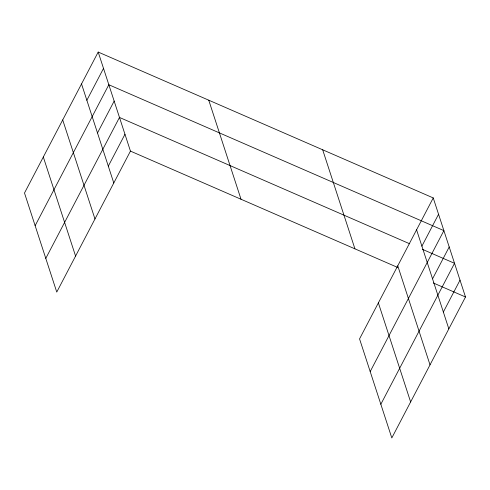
<?xml version="1.0" encoding="UTF-8"?>
<svg xmlns="http://www.w3.org/2000/svg" width="490" height="490" viewBox="0 0 490 490"><rect width="100%" height="100%" fill="white"/><g stroke="black" fill="none" stroke-linecap="round" stroke-linejoin="round"><path stroke-width="0.73" d="M98.19 52.056L24.5 193.011L56.76 292.071L130.45 151.11L98.19 52.056L433.24 197.929L465.5 296.989L391.81 437.944L359.55 338.89L433.24 197.929M86.853 100.272L103.513 68.398M35.145 225.7L108.835 84.746L443.885 230.619L370.195 371.579M97.498 132.962L114.158 101.087M45.791 258.389L119.48 117.435L409.744 243.806M108.302 166.147L124.968 134.272M421.902 246.145L438.562 214.271M432.548 278.835L449.208 246.96M380.84 404.268L454.53 263.308L422.343 249.294M443.352 312.02L460.018 280.145M130.45 151.11L397.623 267.43M433.307 282.969L465.5 296.989M416.58 229.804L448.834 328.857M397.757 265.8L430.018 364.86M378.366 302.887L410.626 401.947M322.677 149.793L354.932 248.846M208.758 100.193L241.019 199.252M81.53 83.925L113.79 182.984M62.708 119.928L94.968 218.981M43.322 157.014L75.576 256.074"/></g></svg>
